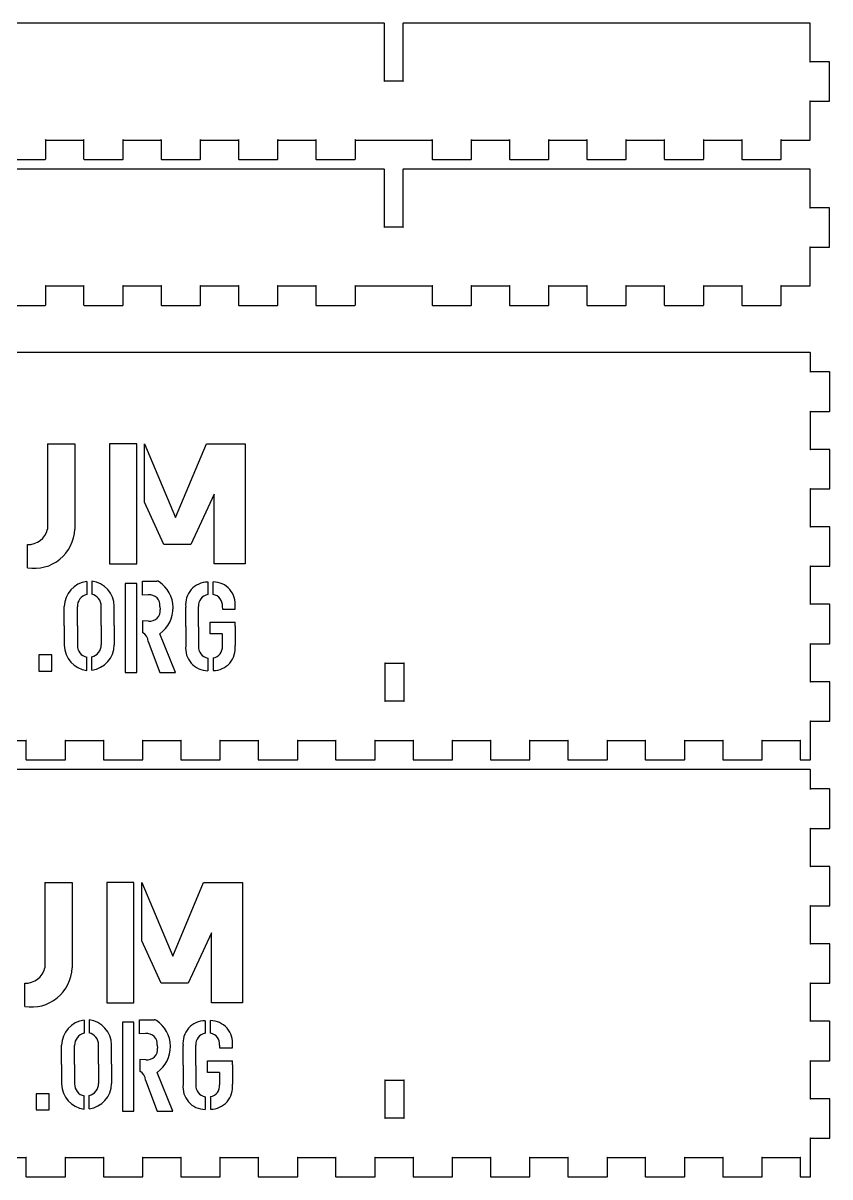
# Model space of a CAD drawing. Header units: millimetres. Extents: x -223 to 223, y -149 to 149.
# Drawn here: x 14.2 to 222.7, y -149 to 149 of the extents above; entities that cross this region are included whole.
import ezdxf

# ---------------------------------------------------------------- set-up
doc = ezdxf.new("R2010")
doc.units = ezdxf.units.MM
doc.layers.add('decoupe2', color=7, linetype='Continuous', lineweight=25, true_color=0x000000)
doc.layers.add('logo', color=1, linetype='Continuous', lineweight=25, true_color=0xff0000)

msp = doc.modelspace()

# ---------------------------------------------------------------- linework, layer by layer
at = {"layer": 'decoupe2', "color": 7, "true_color": 0xffffff}
for points in [[(107.45, 149), (2.45, 149)], [(217.45, 149), (217.45, 149), (112.45, 149)], [(107.55, 133.9), (107.55, 148.9)], [(112.35, 148.9), (112.35, 133.9)], [(217.55, 138.9), (217.55, 148.9)], [(222.45, 139), (217.45, 139)], [(222.55, 128.9), (222.55, 138.9)], [(112.45, 134), (107.45, 134)], [(217.45, 128.8), (222.45, 128.8)], [(217.55, 118.9), (217.55, 118.9), (217.55, 128.9)], [(19.95, 118.8), (29.95, 118.8)], [(20.05, 113.9), (20.05, 118.9)], [(29.85, 118.9), (29.85, 113.9)], [(39.95, 118.8), (49.95, 118.8)], [(40.05, 113.9), (40.05, 118.9)], [(49.85, 118.9), (49.85, 113.9)], [(59.95, 118.8), (69.95, 118.8)], [(60.05, 113.9), (60.05, 118.9)], [(69.85, 118.9), (69.85, 113.9)], [(79.95, 118.8), (89.95, 118.8)], [(80.05, 113.9), (80.05, 118.9)], [(89.85, 118.9), (89.85, 113.9)], [(99.95, 118.8), (107.45, 118.8), (109.95, 118.8), (112.45, 118.8), (119.95, 118.8)], [(100.05, 113.9), (100.05, 118.9)], [(119.85, 118.9), (119.85, 113.9)], [(129.95, 118.8), (139.95, 118.8)], [(130.05, 113.9), (130.05, 118.9)], [(139.85, 118.9), (139.85, 113.9)], [(149.95, 118.8), (159.95, 118.8)], [(150.05, 113.9), (150.05, 118.9)], [(159.85, 118.9), (159.85, 113.9)], [(169.95, 118.8), (179.95, 118.8)], [(170.05, 113.9), (170.05, 118.9)], [(179.85, 118.9), (179.85, 113.9)], [(189.95, 118.8), (199.95, 118.8)], [(190.05, 113.9), (190.05, 118.9)], [(199.85, 118.9), (199.85, 113.9)], [(209.95, 118.8), (217.45, 118.8)], [(210.05, 113.9), (210.05, 118.9)], [(9.95, 113.8), (19.95, 113.8)], [(29.95, 113.8), (39.95, 113.8)], [(49.95, 113.8), (59.95, 113.8)], [(69.95, 113.8), (79.95, 113.8)], [(89.95, 113.8), (99.95, 113.8)], [(119.95, 113.8), (129.95, 113.8)], [(139.95, 113.8), (149.95, 113.8)], [(159.95, 113.8), (169.95, 113.8)], [(179.95, 113.8), (189.95, 113.8)], [(199.95, 113.8), (209.95, 113.8)], [(107.45, 111.3), (2.45, 111.3)], [(107.55, 96.2), (107.55, 111.2)], [(112.35, 111.2), (112.35, 96.2)], [(217.45, 111.3), (217.45, 111.3), (112.45, 111.3)], [(217.55, 101.2), (217.55, 111.2)], [(222.45, 101.3), (217.45, 101.3)], [(222.55, 91.2), (222.55, 101.2)], [(112.45, 96.3), (107.45, 96.3)], [(217.45, 91.1), (222.45, 91.1)], [(217.55, 81.2), (217.55, 81.2), (217.55, 91.2)], [(19.95, 81.1), (29.95, 81.1)], [(20.05, 76.2), (20.05, 81.2)], [(29.85, 81.2), (29.85, 76.2)], [(39.95, 81.1), (49.95, 81.1)], [(40.05, 76.2), (40.05, 81.2)], [(49.85, 81.2), (49.85, 76.2)], [(59.95, 81.1), (69.95, 81.1)], [(60.05, 76.2), (60.05, 81.2)], [(69.85, 81.2), (69.85, 76.2)], [(79.95, 81.1), (89.95, 81.1)], [(80.05, 76.2), (80.05, 81.2)], [(89.85, 81.2), (89.85, 76.2)], [(99.95, 81.1), (107.45, 81.1), (109.95, 81.1), (112.45, 81.1), (119.95, 81.1)], [(100.05, 76.2), (100.05, 81.2)], [(119.85, 81.2), (119.85, 76.2)], [(129.95, 81.1), (139.95, 81.1)], [(130.05, 76.2), (130.05, 81.2)], [(139.85, 81.2), (139.85, 76.2)], [(149.95, 81.1), (159.95, 81.1)], [(150.05, 76.2), (150.05, 81.2)], [(159.85, 81.2), (159.85, 76.2)], [(169.95, 81.1), (179.95, 81.1)], [(170.05, 76.2), (170.05, 81.2)], [(179.85, 81.2), (179.85, 76.2)], [(189.95, 81.1), (199.95, 81.1)], [(190.05, 76.2), (190.05, 81.2)], [(199.85, 81.2), (199.85, 76.2)], [(209.95, 81.1), (217.45, 81.1)], [(210.05, 76.2), (210.05, 81.2)], [(9.95, 76.1), (19.95, 76.1)], [(29.95, 76.1), (39.95, 76.1)], [(49.95, 76.1), (59.95, 76.1)], [(69.95, 76.1), (79.95, 76.1)], [(89.95, 76.1), (99.95, 76.1)], [(119.95, 76.1), (129.95, 76.1)], [(139.95, 76.1), (149.95, 76.1)], [(159.95, 76.1), (169.95, 76.1)], [(179.95, 76.1), (189.95, 76.1)], [(199.95, 76.1), (209.95, 76.1)], [(217.55, 63.9), (217.55, 63.9), (-217.45, 63.9)], [(217.65, 58.8), (217.65, 63.8)], [(222.55, 58.9), (217.55, 58.9)], [(222.65, 48.8), (222.65, 58.8)], [(217.55, 48.7), (222.55, 48.7)], [(217.65, 38.8), (217.65, 48.8)], [(222.55, 38.9), (217.55, 38.9)], [(222.65, 28.8), (222.65, 38.8)], [(217.55, 28.7), (222.55, 28.7)], [(217.65, 18.8), (217.65, 28.8)], [(222.55, 18.9), (217.55, 18.9)], [(222.65, 8.8), (222.65, 18.8)], [(217.55, 8.7), (222.55, 8.7)], [(217.65, -1.2), (217.65, 8.8)], [(222.55, -1.1), (217.55, -1.1)], [(222.65, -11.2), (222.65, -1.2)], [(217.55, -11.3), (222.55, -11.3)], [(217.65, -21.2), (217.65, -11.2)], [(222.55, -21.1), (217.55, -21.1)], [(222.65, -31.2), (222.65, -21.2)], [(217.55, -31.3), (222.55, -31.3)], [(217.65, -41.2), (217.65, -36.2), (217.65, -31.2)], [(5.05, -36.3), (15.05, -36.3)], [(14.95, -36.2), (14.95, -41.2)], [(25.05, -36.3), (35.05, -36.3)], [(25.15, -41.2), (25.15, -36.2)], [(34.95, -36.2), (34.95, -41.2)], [(45.05, -36.3), (55.05, -36.3)], [(45.15, -41.2), (45.15, -36.2)], [(54.95, -36.2), (54.95, -41.2)], [(65.05, -36.3), (75.05, -36.3)], [(65.15, -41.2), (65.15, -36.2)], [(74.95, -36.2), (74.95, -41.2)], [(85.05, -36.3), (95.05, -36.3)], [(85.15, -41.2), (85.15, -36.2)], [(94.95, -36.2), (94.95, -41.2)], [(105.05, -36.3), (115.05, -36.3)], [(105.15, -41.2), (105.15, -36.2)], [(114.95, -36.2), (114.95, -41.2)], [(125.05, -36.3), (135.05, -36.3)], [(125.15, -41.2), (125.15, -36.2)], [(134.95, -36.2), (134.95, -41.2)], [(145.05, -36.3), (155.05, -36.3)], [(145.15, -41.2), (145.15, -36.2)], [(154.95, -36.2), (154.95, -41.2)], [(165.05, -36.3), (175.05, -36.3)], [(165.15, -41.2), (165.15, -36.2)], [(174.95, -36.2), (174.95, -41.2)], [(185.05, -36.3), (195.05, -36.3)], [(185.15, -41.2), (185.15, -36.2)], [(194.95, -36.2), (194.95, -41.2)], [(205.05, -36.3), (215.05, -36.3)], [(205.15, -41.2), (205.15, -36.2)], [(214.95, -36.2), (214.95, -41.2)], [(15.05, -41.3), (25.05, -41.3)], [(35.05, -41.3), (45.05, -41.3)], [(55.05, -41.3), (65.05, -41.3)], [(75.05, -41.3), (85.05, -41.3)], [(95.05, -41.3), (105.05, -41.3)], [(115.05, -41.3), (125.05, -41.3)], [(135.05, -41.3), (145.05, -41.3)], [(155.05, -41.3), (165.05, -41.3)], [(175.05, -41.3), (185.05, -41.3)], [(195.05, -41.3), (205.05, -41.3)], [(215.05, -41.3), (217.55, -41.3)], [(217.55, -43.8), (217.55, -43.8), (-217.45, -43.8)], [(217.65, -48.9), (217.65, -43.9)], [(222.55, -48.8), (217.55, -48.8)], [(222.65, -58.9), (222.65, -48.9)], [(217.55, -59), (222.55, -59)], [(217.65, -68.9), (217.65, -58.9)], [(222.55, -68.8), (217.55, -68.8)], [(222.65, -78.9), (222.65, -68.9)], [(217.55, -79), (222.55, -79)], [(217.65, -88.9), (217.65, -78.9)], [(222.55, -88.8), (217.55, -88.8)], [(222.65, -98.9), (222.65, -88.9)], [(217.55, -99), (222.55, -99)], [(217.65, -108.9), (217.65, -98.9)], [(222.55, -108.8), (217.55, -108.8)], [(222.65, -118.9), (222.65, -108.9)], [(217.55, -119), (222.55, -119)], [(217.65, -128.9), (217.65, -118.9)], [(222.55, -128.8), (217.55, -128.8)], [(222.65, -138.9), (222.65, -128.9)], [(217.55, -139), (222.55, -139)], [(217.65, -148.9), (217.65, -143.9), (217.65, -138.9)], [(5.05, -144), (15.05, -144)], [(14.95, -143.9), (14.95, -148.9)], [(25.05, -144), (35.05, -144)], [(25.15, -148.9), (25.15, -143.9)], [(34.95, -143.9), (34.95, -148.9)], [(45.05, -144), (55.05, -144)], [(45.15, -148.9), (45.15, -143.9)], [(54.95, -143.9), (54.95, -148.9)], [(65.05, -144), (75.05, -144)], [(65.15, -148.9), (65.15, -143.9)], [(74.95, -143.9), (74.95, -148.9)], [(85.05, -144), (95.05, -144)], [(85.15, -148.9), (85.15, -143.9)], [(94.95, -143.9), (94.95, -148.9)], [(105.05, -144), (115.05, -144)], [(105.15, -148.9), (105.15, -143.9)], [(114.95, -143.9), (114.95, -148.9)], [(125.05, -144), (135.05, -144)], [(125.15, -148.9), (125.15, -143.9)], [(134.95, -143.9), (134.95, -148.9)], [(145.05, -144), (155.05, -144)], [(145.15, -148.9), (145.15, -143.9)], [(154.95, -143.9), (154.95, -148.9)], [(165.05, -144), (175.05, -144)], [(165.15, -148.9), (165.15, -143.9)], [(174.95, -143.9), (174.95, -148.9)], [(185.05, -144), (195.05, -144)], [(185.15, -148.9), (185.15, -143.9)], [(194.95, -143.9), (194.95, -148.9)], [(205.05, -144), (215.05, -144)], [(205.15, -148.9), (205.15, -143.9)], [(214.95, -143.9), (214.95, -148.9)], [(15.05, -149), (25.05, -149)], [(35.05, -149), (45.05, -149)], [(55.05, -149), (65.05, -149)], [(75.05, -149), (85.05, -149)], [(95.05, -149), (105.05, -149)], [(115.05, -149), (125.05, -149)], [(135.05, -149), (145.05, -149)], [(155.05, -149), (165.05, -149)], [(175.05, -149), (185.05, -149)], [(195.05, -149), (205.05, -149)], [(215.05, -149), (217.55, -149)]]:
    msp.add_lwpolyline(points, dxfattribs=at)
at = {"layer": 'decoupe2', "color": 5, "true_color": 0x0000ff}
for points in [[(107.65, -16.31), (112.65, -16.31)], [(107.75, -26.21), (107.75, -16.21)], [(112.55, -16.21), (112.55, -26.21)], [(112.65, -26.1), (107.65, -26.1)], [(107.65, -124.01), (112.65, -124.01)], [(107.75, -133.9), (107.75, -123.9)], [(112.55, -123.9), (112.55, -133.9)], [(112.65, -133.8), (107.65, -133.8)]]:
    msp.add_lwpolyline(points, dxfattribs=at)
at = {"layer": 'decoupe2', "color": 7, "true_color": 0xffffff}
for points in [[(107.55, 148.9), (107.55, 148.96), (107.51, 149), (107.45, 149)], [(112.45, 149), (112.39, 149), (112.35, 148.96), (112.35, 148.9)], [(217.55, 148.9), (217.55, 148.96), (217.51, 149), (217.45, 149)], [(217.45, 139), (217.5, 139), (217.55, 138.96), (217.55, 138.9)], [(222.55, 138.9), (222.55, 138.96), (222.51, 139), (222.45, 139)], [(107.45, 134), (107.5, 134), (107.55, 133.96), (107.55, 133.9)], [(112.35, 133.9), (112.35, 133.96), (112.39, 134), (112.45, 134)], [(217.55, 128.9), (217.55, 128.85), (217.51, 128.8), (217.45, 128.8)], [(222.45, 128.8), (222.5, 128.8), (222.55, 128.84), (222.55, 128.9)], [(20.05, 118.9), (20.05, 118.85), (20.01, 118.8), (19.95, 118.8)], [(29.95, 118.8), (29.89, 118.8), (29.85, 118.84), (29.85, 118.9)], [(40.05, 118.9), (40.05, 118.85), (40.01, 118.8), (39.95, 118.8)], [(49.95, 118.8), (49.89, 118.8), (49.85, 118.84), (49.85, 118.9)], [(60.05, 118.9), (60.05, 118.85), (60.01, 118.8), (59.95, 118.8)], [(69.95, 118.8), (69.89, 118.8), (69.85, 118.84), (69.85, 118.9)], [(80.05, 118.9), (80.05, 118.85), (80.01, 118.8), (79.95, 118.8)], [(89.95, 118.8), (89.89, 118.8), (89.85, 118.84), (89.85, 118.9)], [(100.05, 118.9), (100.05, 118.85), (100.01, 118.8), (99.95, 118.8)], [(119.95, 118.8), (119.89, 118.8), (119.85, 118.84), (119.85, 118.9)], [(130.05, 118.9), (130.05, 118.85), (130.01, 118.8), (129.95, 118.8)], [(139.95, 118.8), (139.89, 118.8), (139.85, 118.84), (139.85, 118.9)], [(150.05, 118.9), (150.05, 118.85), (150.01, 118.8), (149.95, 118.8)], [(159.95, 118.8), (159.89, 118.8), (159.85, 118.84), (159.85, 118.9)], [(170.05, 118.9), (170.05, 118.85), (170.01, 118.8), (169.95, 118.8)], [(179.95, 118.8), (179.89, 118.8), (179.85, 118.84), (179.85, 118.9)], [(190.05, 118.9), (190.05, 118.85), (190.01, 118.8), (189.95, 118.8)], [(199.95, 118.8), (199.89, 118.8), (199.85, 118.84), (199.85, 118.9)], [(210.05, 118.9), (210.05, 118.85), (210.01, 118.8), (209.95, 118.8)], [(217.45, 118.8), (217.5, 118.8), (217.55, 118.84), (217.55, 118.9)], [(19.95, 113.8), (20, 113.8), (20.05, 113.84), (20.05, 113.9)], [(29.85, 113.9), (29.85, 113.85), (29.89, 113.8), (29.95, 113.8)], [(39.95, 113.8), (40, 113.8), (40.05, 113.84), (40.05, 113.9)], [(49.85, 113.9), (49.85, 113.85), (49.89, 113.8), (49.95, 113.8)], [(59.95, 113.8), (60, 113.8), (60.05, 113.84), (60.05, 113.9)], [(69.85, 113.9), (69.85, 113.85), (69.89, 113.8), (69.95, 113.8)], [(79.95, 113.8), (80, 113.8), (80.05, 113.84), (80.05, 113.9)], [(89.85, 113.9), (89.85, 113.85), (89.89, 113.8), (89.95, 113.8)], [(99.95, 113.8), (100, 113.8), (100.05, 113.84), (100.05, 113.9)], [(119.85, 113.9), (119.85, 113.85), (119.89, 113.8), (119.95, 113.8)], [(129.95, 113.8), (130, 113.8), (130.05, 113.84), (130.05, 113.9)], [(139.85, 113.9), (139.85, 113.85), (139.89, 113.8), (139.95, 113.8)], [(149.95, 113.8), (150, 113.8), (150.05, 113.84), (150.05, 113.9)], [(159.85, 113.9), (159.85, 113.85), (159.89, 113.8), (159.95, 113.8)], [(169.95, 113.8), (170, 113.8), (170.05, 113.84), (170.05, 113.9)], [(179.85, 113.9), (179.85, 113.85), (179.89, 113.8), (179.95, 113.8)], [(189.95, 113.8), (190, 113.8), (190.05, 113.84), (190.05, 113.9)], [(199.85, 113.9), (199.85, 113.85), (199.89, 113.8), (199.95, 113.8)], [(209.95, 113.8), (210, 113.8), (210.05, 113.84), (210.05, 113.9)], [(107.55, 111.2), (107.55, 111.26), (107.51, 111.3), (107.45, 111.3)], [(112.45, 111.3), (112.39, 111.3), (112.35, 111.26), (112.35, 111.2)], [(217.55, 111.2), (217.55, 111.26), (217.51, 111.3), (217.45, 111.3)], [(217.45, 101.3), (217.5, 101.3), (217.55, 101.26), (217.55, 101.2)], [(222.55, 101.2), (222.55, 101.26), (222.51, 101.3), (222.45, 101.3)], [(107.45, 96.3), (107.5, 96.3), (107.55, 96.26), (107.55, 96.2)], [(112.35, 96.2), (112.35, 96.26), (112.39, 96.3), (112.45, 96.3)], [(217.55, 91.2), (217.55, 91.15), (217.51, 91.1), (217.45, 91.1)], [(222.45, 91.1), (222.5, 91.1), (222.55, 91.14), (222.55, 91.2)], [(20.05, 81.2), (20.05, 81.15), (20.01, 81.1), (19.95, 81.1)], [(29.95, 81.1), (29.89, 81.1), (29.85, 81.14), (29.85, 81.2)], [(40.05, 81.2), (40.05, 81.15), (40.01, 81.1), (39.95, 81.1)], [(49.95, 81.1), (49.89, 81.1), (49.85, 81.14), (49.85, 81.2)], [(60.05, 81.2), (60.05, 81.15), (60.01, 81.1), (59.95, 81.1)], [(69.95, 81.1), (69.89, 81.1), (69.85, 81.14), (69.85, 81.2)], [(80.05, 81.2), (80.05, 81.15), (80.01, 81.1), (79.95, 81.1)], [(89.95, 81.1), (89.89, 81.1), (89.85, 81.14), (89.85, 81.2)], [(100.05, 81.2), (100.05, 81.15), (100.01, 81.1), (99.95, 81.1)], [(119.95, 81.1), (119.89, 81.1), (119.85, 81.14), (119.85, 81.2)], [(130.05, 81.2), (130.05, 81.15), (130.01, 81.1), (129.95, 81.1)], [(139.95, 81.1), (139.89, 81.1), (139.85, 81.14), (139.85, 81.2)], [(150.05, 81.2), (150.05, 81.15), (150.01, 81.1), (149.95, 81.1)], [(159.95, 81.1), (159.89, 81.1), (159.85, 81.14), (159.85, 81.2)], [(170.05, 81.2), (170.05, 81.15), (170.01, 81.1), (169.95, 81.1)], [(179.95, 81.1), (179.89, 81.1), (179.85, 81.14), (179.85, 81.2)], [(190.05, 81.2), (190.05, 81.15), (190.01, 81.1), (189.95, 81.1)], [(199.95, 81.1), (199.89, 81.1), (199.85, 81.14), (199.85, 81.2)], [(210.05, 81.2), (210.05, 81.15), (210.01, 81.1), (209.95, 81.1)], [(217.45, 81.1), (217.5, 81.1), (217.55, 81.14), (217.55, 81.2)], [(19.95, 76.1), (20, 76.1), (20.05, 76.14), (20.05, 76.2)], [(29.85, 76.2), (29.85, 76.15), (29.89, 76.1), (29.95, 76.1)], [(39.95, 76.1), (40, 76.1), (40.05, 76.14), (40.05, 76.2)], [(49.85, 76.2), (49.85, 76.15), (49.89, 76.1), (49.95, 76.1)], [(59.95, 76.1), (60, 76.1), (60.05, 76.14), (60.05, 76.2)], [(69.85, 76.2), (69.85, 76.15), (69.89, 76.1), (69.95, 76.1)], [(79.95, 76.1), (80, 76.1), (80.05, 76.14), (80.05, 76.2)], [(89.85, 76.2), (89.85, 76.15), (89.89, 76.1), (89.95, 76.1)], [(99.95, 76.1), (100, 76.1), (100.05, 76.14), (100.05, 76.2)], [(119.85, 76.2), (119.85, 76.15), (119.89, 76.1), (119.95, 76.1)], [(129.95, 76.1), (130, 76.1), (130.05, 76.14), (130.05, 76.2)], [(139.85, 76.2), (139.85, 76.15), (139.89, 76.1), (139.95, 76.1)], [(149.95, 76.1), (150, 76.1), (150.05, 76.14), (150.05, 76.2)], [(159.85, 76.2), (159.85, 76.15), (159.89, 76.1), (159.95, 76.1)], [(169.95, 76.1), (170, 76.1), (170.05, 76.14), (170.05, 76.2)], [(179.85, 76.2), (179.85, 76.15), (179.89, 76.1), (179.95, 76.1)], [(189.95, 76.1), (190, 76.1), (190.05, 76.14), (190.05, 76.2)], [(199.85, 76.2), (199.85, 76.15), (199.89, 76.1), (199.95, 76.1)], [(209.95, 76.1), (210, 76.1), (210.05, 76.14), (210.05, 76.2)], [(217.65, 63.8), (217.65, 63.85), (217.61, 63.9), (217.55, 63.9)], [(217.55, 58.9), (217.61, 58.9), (217.65, 58.86), (217.65, 58.8)], [(222.65, 58.8), (222.65, 58.85), (222.61, 58.9), (222.55, 58.9)], [(217.65, 48.8), (217.65, 48.74), (217.61, 48.7), (217.55, 48.7)], [(222.55, 48.7), (222.61, 48.7), (222.65, 48.74), (222.65, 48.8)], [(217.55, 38.9), (217.61, 38.9), (217.65, 38.86), (217.65, 38.8)], [(222.65, 38.8), (222.65, 38.85), (222.61, 38.9), (222.55, 38.9)], [(217.65, 28.8), (217.65, 28.74), (217.61, 28.7), (217.55, 28.7)], [(222.55, 28.7), (222.61, 28.7), (222.65, 28.74), (222.65, 28.8)], [(217.55, 18.9), (217.61, 18.9), (217.65, 18.86), (217.65, 18.8)], [(222.65, 18.8), (222.65, 18.85), (222.61, 18.9), (222.55, 18.9)], [(217.65, 8.8), (217.65, 8.74), (217.61, 8.7), (217.55, 8.7)], [(222.55, 8.7), (222.61, 8.7), (222.65, 8.74), (222.65, 8.8)], [(217.55, -1.1), (217.61, -1.1), (217.65, -1.14), (217.65, -1.2)], [(222.65, -1.2), (222.65, -1.15), (222.61, -1.1), (222.55, -1.1)], [(217.65, -11.2), (217.65, -11.26), (217.61, -11.3), (217.55, -11.3)], [(222.55, -11.3), (222.61, -11.3), (222.65, -11.26), (222.65, -11.2)], [(217.55, -21.1), (217.61, -21.1), (217.65, -21.14), (217.65, -21.2)], [(222.65, -21.2), (222.65, -21.15), (222.61, -21.1), (222.55, -21.1)], [(217.65, -31.2), (217.65, -31.26), (217.61, -31.3), (217.55, -31.3)], [(222.55, -31.3), (222.61, -31.3), (222.65, -31.26), (222.65, -31.2)], [(15.05, -36.3), (15, -36.3), (14.95, -36.26), (14.95, -36.2)], [(25.15, -36.2), (25.15, -36.26), (25.11, -36.3), (25.05, -36.3)], [(35.05, -36.3), (35, -36.3), (34.95, -36.26), (34.95, -36.2)], [(45.15, -36.2), (45.15, -36.26), (45.11, -36.3), (45.05, -36.3)], [(55.05, -36.3), (55, -36.3), (54.95, -36.26), (54.95, -36.2)], [(65.15, -36.2), (65.15, -36.26), (65.11, -36.3), (65.05, -36.3)], [(75.05, -36.3), (75, -36.3), (74.95, -36.26), (74.95, -36.2)], [(85.15, -36.2), (85.15, -36.26), (85.11, -36.3), (85.05, -36.3)], [(95.05, -36.3), (95, -36.3), (94.95, -36.26), (94.95, -36.2)], [(105.15, -36.2), (105.15, -36.26), (105.11, -36.3), (105.05, -36.3)], [(115.05, -36.3), (115, -36.3), (114.95, -36.26), (114.95, -36.2)], [(125.15, -36.2), (125.15, -36.26), (125.11, -36.3), (125.05, -36.3)], [(135.05, -36.3), (135, -36.3), (134.95, -36.26), (134.95, -36.2)], [(145.15, -36.2), (145.15, -36.26), (145.11, -36.3), (145.05, -36.3)], [(155.05, -36.3), (155, -36.3), (154.95, -36.26), (154.95, -36.2)], [(165.15, -36.2), (165.15, -36.26), (165.11, -36.3), (165.05, -36.3)], [(175.05, -36.3), (175, -36.3), (174.95, -36.26), (174.95, -36.2)], [(185.15, -36.2), (185.15, -36.26), (185.11, -36.3), (185.05, -36.3)], [(195.05, -36.3), (195, -36.3), (194.95, -36.26), (194.95, -36.2)], [(205.15, -36.2), (205.15, -36.26), (205.11, -36.3), (205.05, -36.3)], [(215.05, -36.3), (215, -36.3), (214.95, -36.26), (214.95, -36.2)], [(14.95, -41.2), (14.95, -41.26), (14.99, -41.3), (15.05, -41.3)], [(25.05, -41.3), (25.11, -41.3), (25.15, -41.26), (25.15, -41.2)], [(34.95, -41.2), (34.95, -41.26), (34.99, -41.3), (35.05, -41.3)], [(45.05, -41.3), (45.11, -41.3), (45.15, -41.26), (45.15, -41.2)], [(54.95, -41.2), (54.95, -41.26), (54.99, -41.3), (55.05, -41.3)], [(65.05, -41.3), (65.11, -41.3), (65.15, -41.26), (65.15, -41.2)], [(74.95, -41.2), (74.95, -41.26), (74.99, -41.3), (75.05, -41.3)], [(85.05, -41.3), (85.11, -41.3), (85.15, -41.26), (85.15, -41.2)], [(94.95, -41.2), (94.95, -41.26), (94.99, -41.3), (95.05, -41.3)], [(105.05, -41.3), (105.11, -41.3), (105.15, -41.26), (105.15, -41.2)], [(114.95, -41.2), (114.95, -41.26), (114.99, -41.3), (115.05, -41.3)], [(125.05, -41.3), (125.11, -41.3), (125.15, -41.26), (125.15, -41.2)], [(134.95, -41.2), (134.95, -41.26), (134.99, -41.3), (135.05, -41.3)], [(145.05, -41.3), (145.11, -41.3), (145.15, -41.26), (145.15, -41.2)], [(154.95, -41.2), (154.95, -41.26), (154.99, -41.3), (155.05, -41.3)], [(165.05, -41.3), (165.11, -41.3), (165.15, -41.26), (165.15, -41.2)], [(174.95, -41.2), (174.95, -41.26), (174.99, -41.3), (175.05, -41.3)], [(185.05, -41.3), (185.11, -41.3), (185.15, -41.26), (185.15, -41.2)], [(194.95, -41.2), (194.95, -41.26), (194.99, -41.3), (195.05, -41.3)], [(205.05, -41.3), (205.11, -41.3), (205.15, -41.26), (205.15, -41.2)], [(214.95, -41.2), (214.95, -41.26), (214.99, -41.3), (215.05, -41.3)], [(217.55, -41.3), (217.61, -41.3), (217.65, -41.26), (217.65, -41.2)], [(217.65, -43.9), (217.65, -43.85), (217.61, -43.8), (217.55, -43.8)], [(217.55, -48.8), (217.61, -48.8), (217.65, -48.84), (217.65, -48.9)], [(222.65, -48.9), (222.65, -48.85), (222.61, -48.8), (222.55, -48.8)], [(217.65, -58.9), (217.65, -58.96), (217.61, -59), (217.55, -59)], [(222.55, -59), (222.61, -59), (222.65, -58.96), (222.65, -58.9)], [(217.55, -68.8), (217.61, -68.8), (217.65, -68.84), (217.65, -68.9)], [(222.65, -68.9), (222.65, -68.85), (222.61, -68.8), (222.55, -68.8)], [(217.65, -78.9), (217.65, -78.96), (217.61, -79), (217.55, -79)], [(222.55, -79), (222.61, -79), (222.65, -78.96), (222.65, -78.9)], [(217.55, -88.8), (217.61, -88.8), (217.65, -88.84), (217.65, -88.9)], [(222.65, -88.9), (222.65, -88.85), (222.61, -88.8), (222.55, -88.8)], [(217.65, -98.9), (217.65, -98.96), (217.61, -99), (217.55, -99)], [(222.55, -99), (222.61, -99), (222.65, -98.96), (222.65, -98.9)], [(217.55, -108.8), (217.61, -108.8), (217.65, -108.84), (217.65, -108.9)], [(222.65, -108.9), (222.65, -108.85), (222.61, -108.8), (222.55, -108.8)], [(217.65, -118.9), (217.65, -118.96), (217.61, -119), (217.55, -119)], [(222.55, -119), (222.61, -119), (222.65, -118.96), (222.65, -118.9)], [(217.55, -128.8), (217.61, -128.8), (217.65, -128.84), (217.65, -128.9)], [(222.65, -128.9), (222.65, -128.85), (222.61, -128.8), (222.55, -128.8)], [(217.65, -138.9), (217.65, -138.96), (217.61, -139), (217.55, -139)], [(222.55, -139), (222.61, -139), (222.65, -138.96), (222.65, -138.9)], [(15.05, -144), (15, -144), (14.95, -143.96), (14.95, -143.9)], [(25.15, -143.9), (25.15, -143.96), (25.11, -144), (25.05, -144)], [(35.05, -144), (35, -144), (34.95, -143.96), (34.95, -143.9)], [(45.15, -143.9), (45.15, -143.96), (45.11, -144), (45.05, -144)], [(55.05, -144), (55, -144), (54.95, -143.96), (54.95, -143.9)], [(65.15, -143.9), (65.15, -143.96), (65.11, -144), (65.05, -144)], [(75.05, -144), (75, -144), (74.95, -143.96), (74.95, -143.9)], [(85.15, -143.9), (85.15, -143.96), (85.11, -144), (85.05, -144)], [(95.05, -144), (95, -144), (94.95, -143.96), (94.95, -143.9)], [(105.15, -143.9), (105.15, -143.96), (105.11, -144), (105.05, -144)], [(115.05, -144), (115, -144), (114.95, -143.96), (114.95, -143.9)], [(125.15, -143.9), (125.15, -143.96), (125.11, -144), (125.05, -144)], [(135.05, -144), (135, -144), (134.95, -143.96), (134.95, -143.9)], [(145.15, -143.9), (145.15, -143.96), (145.11, -144), (145.05, -144)], [(155.05, -144), (155, -144), (154.95, -143.96), (154.95, -143.9)], [(165.15, -143.9), (165.15, -143.96), (165.11, -144), (165.05, -144)], [(175.05, -144), (175, -144), (174.95, -143.96), (174.95, -143.9)], [(185.15, -143.9), (185.15, -143.96), (185.11, -144), (185.05, -144)], [(195.05, -144), (195, -144), (194.95, -143.96), (194.95, -143.9)], [(205.15, -143.9), (205.15, -143.96), (205.11, -144), (205.05, -144)], [(215.05, -144), (215, -144), (214.95, -143.96), (214.95, -143.9)], [(14.95, -148.9), (14.95, -148.96), (14.99, -149), (15.05, -149)], [(25.05, -149), (25.11, -149), (25.15, -148.96), (25.15, -148.9)], [(34.95, -148.9), (34.95, -148.96), (34.99, -149), (35.05, -149)], [(45.05, -149), (45.11, -149), (45.15, -148.96), (45.15, -148.9)], [(54.95, -148.9), (54.95, -148.96), (54.99, -149), (55.05, -149)], [(65.05, -149), (65.11, -149), (65.15, -148.96), (65.15, -148.9)], [(74.95, -148.9), (74.95, -148.96), (74.99, -149), (75.05, -149)], [(85.05, -149), (85.11, -149), (85.15, -148.96), (85.15, -148.9)], [(94.95, -148.9), (94.95, -148.96), (94.99, -149), (95.05, -149)], [(105.05, -149), (105.11, -149), (105.15, -148.96), (105.15, -148.9)], [(114.95, -148.9), (114.95, -148.96), (114.99, -149), (115.05, -149)], [(125.05, -149), (125.11, -149), (125.15, -148.96), (125.15, -148.9)], [(134.95, -148.9), (134.95, -148.96), (134.99, -149), (135.05, -149)], [(145.05, -149), (145.11, -149), (145.15, -148.96), (145.15, -148.9)], [(154.95, -148.9), (154.95, -148.96), (154.99, -149), (155.05, -149)], [(165.05, -149), (165.11, -149), (165.15, -148.96), (165.15, -148.9)], [(174.95, -148.9), (174.95, -148.96), (174.99, -149), (175.05, -149)], [(185.05, -149), (185.11, -149), (185.15, -148.96), (185.15, -148.9)], [(194.95, -148.9), (194.95, -148.96), (194.99, -149), (195.05, -149)], [(205.05, -149), (205.11, -149), (205.15, -148.96), (205.15, -148.9)], [(214.95, -148.9), (214.95, -148.96), (214.99, -149), (215.05, -149)], [(217.55, -149), (217.61, -149), (217.65, -148.96), (217.65, -148.9)]]:
    msp.add_open_spline(points, degree=3, dxfattribs=at)
at = {"layer": 'decoupe2', "color": 5, "true_color": 0x0000ff}
for points in [[(107.75, -16.21), (107.75, -16.26), (107.71, -16.31), (107.65, -16.31)], [(112.65, -16.31), (112.59, -16.31), (112.55, -16.26), (112.55, -16.21)], [(107.65, -26.1), (107.7, -26.1), (107.75, -26.15), (107.75, -26.21)], [(112.55, -26.2), (112.55, -26.15), (112.59, -26.1), (112.65, -26.1)], [(107.75, -123.9), (107.75, -123.96), (107.71, -124.01), (107.65, -124.01)], [(112.65, -124.01), (112.59, -124.01), (112.55, -123.96), (112.55, -123.9)], [(107.65, -133.8), (107.7, -133.8), (107.75, -133.85), (107.75, -133.9)], [(112.55, -133.9), (112.55, -133.85), (112.59, -133.8), (112.65, -133.8)]]:
    msp.add_open_spline(points, degree=3, dxfattribs=at)
at = {"layer": 'logo'}
for p, q in [((20.55, 40.3), (27.55, 40.3)), ((20.55, 40.3), (20.55, 18.3)), ((27.55, 40.3), (27.55, 18.3)), ((36.55, 40.3), (36.55, 9.3)), ((43.55, 40.3), (36.55, 40.3)), ((43.55, 9.3), (43.55, 40.3)), ((45.55, 40.3), (53.55, 21.3)), ((45.55, 25.3), (45.55, 40.3)), ((53.55, 21.3), (61.55, 40.3)), ((61.55, 40.3), (71.55, 40.3)), ((71.55, 40.3), (71.55, 9.3)), ((63.55, 27.3), (57.55, 14.3)), ((63.55, 9.3), (63.55, 27.3)), ((50.55, 14.3), (45.55, 25.3)), ((15.33, 8.35), (15.33, 14.3)), ((57.55, 14.3), (50.55, 14.3)), ((36.55, 9.3), (43.55, 9.3)), ((71.55, 9.3), (63.55, 9.3)), ((30.65, 4.8), (30.65, 1.4)), ((31.96, 4.9), (31.96, 1.5)), ((40.55, 4.3), (40.55, -18.7)), ((43.55, 4.3), (40.55, 4.3)), ((43.55, -18.7), (43.55, 4.3)), ((45.02, 1.27), (45.02, 4.89)), ((45.02, 4.89), (48.78, 4.89)), ((61.92, 4.65), (61.92, 1.38)), ((63.31, 1.41), (63.31, 4.67)), ((46.55, 1.3), (45.02, 1.27)), ((24.85, -6.7), (24.85, -1.7)), ((28.23, -6.7), (28.23, -1.73)), ((34.39, -6.6), (34.39, -1.63)), ((37.76, -6.6), (37.76, -1.6)), ((49.55, -1.7), (49.61, -2.43)), ((56.25, -6.81), (56.25, -1.81)), ((59.55, -6.91), (59.55, -1.7)), ((65.68, -1.67), (65.69, -2.37)), ((65.69, -2.37), (68.99, -2.37)), ((68.99, -2.37), (68.99, -1.78)), ((46.61, -5.43), (45.05, -5.37)), ((45.05, -5.37), (45.05, -8.38)), ((62.55, -8.7), (62.55, -5.7)), ((62.55, -5.7), (68.99, -5.7)), ((68.99, -6.78), (68.99, -5.7)), ((24.85, -6.7), (24.85, -11.7)), ((28.23, -6.7), (28.23, -11.67)), ((34.39, -6.6), (34.39, -11.57)), ((37.76, -6.6), (37.76, -11.6)), ((53.55, -18.7), (49.55, -8.7)), ((56.25, -6.81), (56.25, -11.81)), ((59.55, -6.91), (59.55, -11.91)), ((65.65, -8.7), (62.55, -8.7)), ((65.65, -8.7), (65.68, -11.89)), ((68.99, -6.78), (68.99, -11.78)), ((46.55, -10.7), (49.55, -18.7)), ((18.25, -14.2), (18.25, -18.4)), ((21.65, -14.2), (18.25, -14.2)), ((21.65, -18.4), (21.65, -14.2)), ((30.65, -18.2), (30.65, -14.8)), ((31.96, -18.1), (31.96, -14.7)), ((61.92, -15), (61.92, -18.26)), ((63.31, -14.97), (63.31, -18.23)), ((18.25, -18.4), (21.65, -18.4)), ((40.55, -18.7), (43.55, -18.7)), ((49.55, -18.7), (53.55, -18.7)), ((19.85, -73), (26.85, -73)), ((19.85, -73), (19.85, -95)), ((26.85, -73), (26.85, -95)), ((35.85, -73), (35.85, -104)), ((42.85, -73), (35.85, -73)), ((42.85, -104), (42.85, -73)), ((44.85, -73), (52.85, -92)), ((44.85, -88), (44.85, -73)), ((52.85, -92), (60.85, -73)), ((60.85, -73), (70.85, -73)), ((70.85, -73), (70.85, -104)), ((62.85, -86), (56.85, -99)), ((62.85, -104), (62.85, -86)), ((49.85, -99), (44.85, -88)), ((14.63, -104.95), (14.63, -99)), ((56.85, -99), (49.85, -99)), ((35.85, -104), (42.85, -104)), ((70.85, -104), (62.85, -104)), ((29.95, -108.5), (29.95, -111.9)), ((31.26, -108.4), (31.26, -111.8)), ((39.85, -109), (39.85, -132)), ((42.85, -109), (39.85, -109)), ((42.85, -132), (42.85, -109)), ((44.32, -112.03), (44.32, -108.41)), ((44.32, -108.41), (48.08, -108.41)), ((61.22, -108.65), (61.22, -111.92)), ((62.61, -111.89), (62.61, -108.63)), ((45.85, -112), (44.32, -112.03)), ((24.15, -120), (24.15, -115)), ((27.53, -120), (27.53, -115.03)), ((33.69, -119.9), (33.69, -114.93)), ((37.06, -119.9), (37.06, -114.9)), ((48.85, -115), (48.91, -115.73)), ((55.55, -120.11), (55.55, -115.11)), ((58.85, -120.21), (58.85, -115)), ((64.98, -114.97), (64.99, -115.67)), ((64.99, -115.67), (68.29, -115.67)), ((68.29, -115.67), (68.29, -115.08)), ((45.91, -118.73), (44.35, -118.67)), ((44.35, -118.67), (44.35, -121.68)), ((61.85, -122), (61.85, -119)), ((61.85, -119), (68.29, -119)), ((68.29, -120.08), (68.29, -119)), ((24.15, -120), (24.15, -125)), ((27.53, -120), (27.53, -124.97)), ((33.69, -119.9), (33.69, -124.87)), ((37.06, -119.9), (37.06, -124.9)), ((52.85, -132), (48.85, -122)), ((55.55, -120.11), (55.55, -125.11)), ((58.85, -120.21), (58.85, -125.21)), ((64.95, -122), (61.85, -122)), ((64.95, -122), (64.98, -125.19)), ((68.29, -120.08), (68.29, -125.08)), ((45.85, -124), (48.85, -132)), ((17.55, -127.5), (17.55, -131.7)), ((20.95, -127.5), (17.55, -127.5)), ((20.95, -131.7), (20.95, -127.5)), ((29.95, -131.5), (29.95, -128.1)), ((31.26, -131.4), (31.26, -128)), ((61.22, -128.3), (61.22, -131.56)), ((62.61, -128.27), (62.61, -131.53)), ((17.55, -131.7), (20.95, -131.7)), ((39.85, -132), (42.85, -132)), ((48.85, -132), (52.85, -132))]:
    msp.add_line(p, q, dxfattribs=at)
for centre, radius, start, end in [((17.13, 18.62), 10.43, 260.0937, 358.2129), ((15.48, 19.51), 5.21, 268.3652, 346.5348), ((31.54, -1.83), 6.69, 97.6378, 178.8766), ((31.07, -1.73), 6.69, 1.1234, 82.3622), ((48.78, 3.89), 1, 56.3859, 90.0761), ((48.92, 4.39), 0.5, 57.5367, 90.0761), ((44.82, -2.06), 8.15, 305.4943, 56.3859), ((61.95, -1.11), 5.75, 90.3179, 187.0135), ((63.28, -1.08), 5.75, 352.9865, 89.6821), ((31.39, -1.68), 3.17, 103.5568, 180.882), ((31.22, -1.58), 3.17, 359.118, 76.4432), ((46.95, -1.3), 2.63, 351.2281, 98.7719), ((62.36, -1.4), 2.82, 98.8838, 186.0286), ((62.88, -1.38), 2.82, 353.9714, 81.1162), ((47.01, -2.83), 2.63, 261.2281, 8.7719), ((43.86, -10.8), 2.69, 2.016, 63.7439), ((31.54, -11.57), 6.69, 181.1234, 262.3622), ((31.39, -11.72), 3.17, 179.118, 256.4432), ((31.22, -11.62), 3.17, 283.5568, 0.882), ((31.07, -11.47), 6.69, 277.6378, 358.8766), ((61.95, -12.51), 5.75, 172.9865, 269.6821), ((62.36, -12.21), 2.82, 173.9714, 261.1162), ((63.28, -12.48), 5.75, 270.3179, 7.0135), ((62.88, -12.18), 2.82, 278.8838, 6.0286), ((16.43, -94.68), 10.43, 260.0937, 358.2129), ((14.78, -93.79), 5.21, 268.3652, 346.5348), ((30.84, -115.13), 6.69, 97.6378, 178.8766), ((30.37, -115.03), 6.69, 1.1234, 82.3622), ((48.08, -109.41), 1, 56.3859, 90.0761), ((48.22, -108.91), 0.5, 57.5367, 90.0761), ((44.12, -115.36), 8.15, 305.4943, 56.3859), ((61.25, -114.41), 5.75, 90.3179, 187.0135), ((62.58, -114.38), 5.75, 352.9865, 89.6821), ((30.69, -114.98), 3.17, 103.5568, 180.882), ((30.52, -114.88), 3.17, 359.118, 76.4432), ((46.25, -114.6), 2.63, 351.2281, 98.7719), ((61.66, -114.7), 2.82, 98.8838, 186.0286), ((62.18, -114.68), 2.82, 353.9714, 81.1162), ((46.31, -116.13), 2.63, 261.2281, 8.7719), ((43.16, -124.1), 2.69, 2.016, 63.7439), ((30.84, -124.87), 6.69, 181.1234, 262.3622), ((30.69, -125.02), 3.17, 179.118, 256.4432), ((30.52, -124.92), 3.17, 283.5568, 0.882), ((30.37, -124.77), 6.69, 277.6378, 358.8766), ((61.25, -125.81), 5.75, 172.9865, 269.6821), ((62.58, -125.78), 5.75, 270.3179, 7.0135), ((61.66, -125.51), 2.82, 173.9714, 261.1162), ((62.18, -125.48), 2.82, 278.8838, 6.0286)]:
    msp.add_arc(centre, radius, start, end, dxfattribs=at)

doc.saveas('drawing.dxf')
